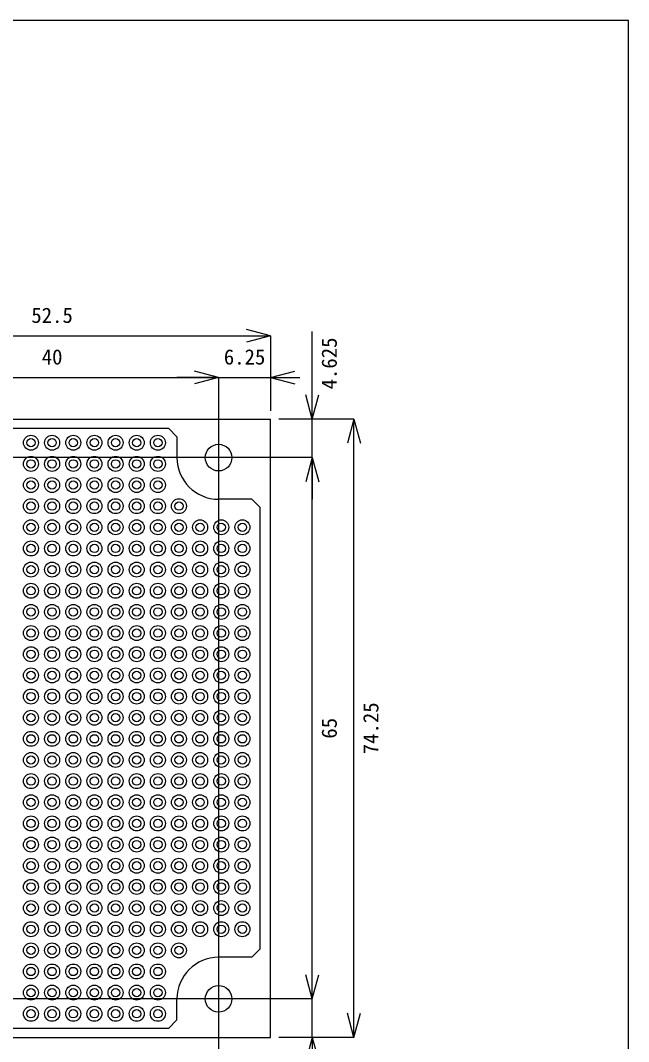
# Model space of a CAD drawing. Units: millimetres on the paper. Extents: x -138 to 138, y -95 to 95.
# Drawn here: x 65.4 to 138.5, y -27.6 to 95 of the extents above; entities that cross this region are included whole.
import ezdxf
from ezdxf.enums import TextEntityAlignment as Align

# ---------------------------------------------------------------- set-up
doc = ezdxf.new("R2010")
doc.units = ezdxf.units.MM
doc.layers.add('0-0', color=4, linetype='Continuous')
doc.layers.add('0-1', color=7, linetype='Continuous')
doc.styles.add('ＭＳ ゴシック', font='')
doc.styles.get('ＭＳ ゴシック').set_extended_font_data('MS Gothic')

msp = doc.modelspace()

# ---------------------------------------------------------------- linework, layer by layer
at = {"layer": '0-0'}
for p, q in [((95.5, 57.125), (92.602, 57.901)), ((43, 57.125), (95.5, 57.125)), ((95.5, 57.125), (92.602, 56.349)), ((95.5, 57.125), (95.5, 48.125)), ((100.5, 47.125), (100.5, 57.625)), ((89.25, 52.125), (86.352, 52.901)), ((89.25, 52.125), (86.352, 52.901)), ((95.5, 52.125), (98.398, 52.901)), ((49.25, 52.125), (89.25, 52.125)), ((89.25, 52.125), (84.25, 52.125)), ((89.25, 52.125), (86.352, 51.349)), ((89.25, 52.125), (86.352, 51.349)), ((89.25, 52.125), (95.5, 52.125)), ((89.25, 52.125), (89.25, -49.725)), ((95.5, 52.125), (98.398, 51.349)), ((95.5, 52.125), (99, 52.125)), ((100.5, 47.125), (99.724, 50.023)), ((100.5, 47.125), (101.276, 50.023)), ((105.5, 47.125), (96.5, 47.125)), ((100.5, 42.5), (100.5, 47.125)), ((105.5, 47.125), (104.724, 44.227)), ((105.5, -27.125), (105.5, 47.125)), ((105.5, 47.125), (106.276, 44.227)), ((100.5, 42.5), (46.25, 42.5)), ((100.5, 42.5), (99.724, 39.602)), ((100.5, 42.5), (99.724, 39.602)), ((100.5, -22.5), (100.5, 42.5)), ((100.5, 42.5), (101.276, 39.602)), ((100.5, 42.5), (100.5, 37.5)), ((100.5, 42.5), (101.276, 39.602)), ((100.5, -22.5), (100.5, -17.5)), ((100.5, -22.5), (99.724, -19.602)), ((100.5, -22.5), (99.724, -19.602)), ((100.5, -22.5), (101.276, -19.602)), ((100.5, -22.5), (101.276, -19.602)), ((100.5, -22.5), (46.25, -22.5)), ((100.5, -27.125), (100.5, -22.5)), ((105.5, -27.125), (104.724, -24.227)), ((105.5, -27.125), (106.276, -24.227)), ((105.5, -27.125), (96.5, -27.125)), ((100.5, -27.125), (99.724, -30.023)), ((100.5, -27.125), (101.276, -30.023)), ((100.5, -27.125), (100.5, -37.625))]:
    msp.add_line(p, q, dxfattribs=at)
at = {"layer": '0-0', "color": 7}
msp.add_lwpolyline([(-138.5, -95), (138.5, -95), (138.5, 95), (-138.5, 95)], close=True, dxfattribs=at)
at = {"layer": '0-1'}
for p, q in [((43, 47.125), (95.5, 47.125)), ((95.5, -27.125), (95.5, 47.125)), ((83.25, 46), (55.25, 46)), ((83.25, 46), (84.25, 45)), ((84.25, 45), (84.25, 42.5)), ((93.25, 37.5), (89.25, 37.5)), ((93.25, 37.5), (94.25, 36.5)), ((94.25, -16.5), (94.25, 36.5)), ((94.25, -16.5), (93.25, -17.5)), ((93.25, -17.5), (89.25, -17.5)), ((84.25, -25), (84.25, -22.5)), ((84.25, -25), (83.25, -26)), ((55.25, -26), (83.25, -26)), ((43, -27.125), (95.5, -27.125))]:
    msp.add_line(p, q, dxfattribs=at)
for centre, radius in [((66.71, 44.29), 0.9), ((66.71, 44.29), 0.5), ((69.25, 44.29), 0.9), ((69.25, 44.29), 0.5), ((71.79, 44.29), 0.9), ((71.79, 44.29), 0.5), ((74.33, 44.29), 0.9), ((74.33, 44.29), 0.5), ((76.87, 44.29), 0.9), ((76.87, 44.29), 0.5), ((79.41, 44.29), 0.9), ((79.41, 44.29), 0.5), ((81.95, 44.29), 0.9), ((81.95, 44.29), 0.5), ((89.25, 42.5), 1.6), ((66.71, 41.75), 0.9), ((66.71, 41.75), 0.5), ((69.25, 41.75), 0.9), ((69.25, 41.75), 0.5), ((71.79, 41.75), 0.9), ((71.79, 41.75), 0.5), ((74.33, 41.75), 0.9), ((74.33, 41.75), 0.5), ((76.87, 41.75), 0.9), ((76.87, 41.75), 0.5), ((79.41, 41.75), 0.9), ((79.41, 41.75), 0.5), ((81.95, 41.75), 0.9), ((81.95, 41.75), 0.5), ((66.71, 39.21), 0.9), ((66.71, 39.21), 0.5), ((69.25, 39.21), 0.9), ((69.25, 39.21), 0.5), ((71.79, 39.21), 0.9), ((71.79, 39.21), 0.5), ((74.33, 39.21), 0.9), ((74.33, 39.21), 0.5), ((76.87, 39.21), 0.9), ((76.87, 39.21), 0.5), ((79.41, 39.21), 0.9), ((79.41, 39.21), 0.5), ((81.95, 39.21), 0.9), ((81.95, 39.21), 0.5), ((66.71, 36.67), 0.9), ((66.71, 36.67), 0.5), ((69.25, 36.67), 0.9), ((69.25, 36.67), 0.5), ((71.79, 36.67), 0.9), ((71.79, 36.67), 0.5), ((74.33, 36.67), 0.9), ((74.33, 36.67), 0.5), ((76.87, 36.67), 0.9), ((76.87, 36.67), 0.5), ((79.41, 36.67), 0.9), ((79.41, 36.67), 0.5), ((81.95, 36.67), 0.9), ((81.95, 36.67), 0.5), ((84.49, 36.67), 0.9), ((84.49, 36.67), 0.5), ((66.71, 34.13), 0.9), ((66.71, 34.13), 0.5), ((69.25, 34.13), 0.9), ((69.25, 34.13), 0.5), ((71.79, 34.13), 0.9), ((71.79, 34.13), 0.5), ((74.33, 34.13), 0.9), ((74.33, 34.13), 0.5), ((76.87, 34.13), 0.9), ((76.87, 34.13), 0.5), ((79.41, 34.13), 0.9), ((79.41, 34.13), 0.5), ((81.95, 34.13), 0.9), ((81.95, 34.13), 0.5), ((84.49, 34.13), 0.9), ((84.49, 34.13), 0.5), ((87.03, 34.13), 0.9), ((87.03, 34.13), 0.5), ((89.57, 34.13), 0.9), ((89.57, 34.13), 0.5), ((92.11, 34.13), 0.9), ((92.11, 34.13), 0.5), ((66.71, 31.59), 0.9), ((66.71, 31.59), 0.5), ((69.25, 31.59), 0.9), ((69.25, 31.59), 0.5), ((71.79, 31.59), 0.9), ((71.79, 31.59), 0.5), ((74.33, 31.59), 0.9), ((74.33, 31.59), 0.5), ((76.87, 31.59), 0.9), ((76.87, 31.59), 0.5), ((79.41, 31.59), 0.9), ((79.41, 31.59), 0.5), ((81.95, 31.59), 0.9), ((81.95, 31.59), 0.5), ((84.49, 31.59), 0.9), ((84.49, 31.59), 0.5), ((87.03, 31.59), 0.9), ((87.03, 31.59), 0.5), ((89.57, 31.59), 0.9), ((89.57, 31.59), 0.5), ((92.11, 31.59), 0.9), ((92.11, 31.59), 0.5), ((66.71, 29.05), 0.9), ((66.71, 29.05), 0.5), ((69.25, 29.05), 0.9), ((69.25, 29.05), 0.5), ((71.79, 29.05), 0.9), ((71.79, 29.05), 0.5), ((74.33, 29.05), 0.9), ((74.33, 29.05), 0.5), ((76.87, 29.05), 0.9), ((76.87, 29.05), 0.5), ((79.41, 29.05), 0.9), ((79.41, 29.05), 0.5), ((81.95, 29.05), 0.9), ((81.95, 29.05), 0.5), ((84.49, 29.05), 0.9), ((84.49, 29.05), 0.5), ((87.03, 29.05), 0.9), ((87.03, 29.05), 0.5), ((89.57, 29.05), 0.9), ((89.57, 29.05), 0.5), ((92.11, 29.05), 0.9), ((92.11, 29.05), 0.5), ((66.71, 26.51), 0.9), ((66.71, 26.51), 0.5), ((69.25, 26.51), 0.9), ((69.25, 26.51), 0.5), ((71.79, 26.51), 0.9), ((71.79, 26.51), 0.5), ((74.33, 26.51), 0.9), ((74.33, 26.51), 0.5), ((76.87, 26.51), 0.9), ((76.87, 26.51), 0.5), ((79.41, 26.51), 0.9), ((79.41, 26.51), 0.5), ((81.95, 26.51), 0.9), ((81.95, 26.51), 0.5), ((84.49, 26.51), 0.9), ((84.49, 26.51), 0.5), ((87.03, 26.51), 0.9), ((87.03, 26.51), 0.5), ((89.57, 26.51), 0.9), ((89.57, 26.51), 0.5), ((92.11, 26.51), 0.9), ((92.11, 26.51), 0.5), ((66.71, 23.97), 0.9), ((69.25, 23.97), 0.9), ((71.79, 23.97), 0.9), ((74.33, 23.97), 0.9), ((76.87, 23.97), 0.9), ((79.41, 23.97), 0.9), ((81.95, 23.97), 0.9), ((84.49, 23.97), 0.9), ((87.03, 23.97), 0.9), ((89.57, 23.97), 0.9), ((92.11, 23.97), 0.9), ((66.71, 23.97), 0.5), ((69.25, 23.97), 0.5), ((71.79, 23.97), 0.5), ((74.33, 23.97), 0.5), ((76.87, 23.97), 0.5), ((79.41, 23.97), 0.5), ((81.95, 23.97), 0.5), ((84.49, 23.97), 0.5), ((87.03, 23.97), 0.5), ((89.57, 23.97), 0.5), ((92.11, 23.97), 0.5), ((66.71, 21.43), 0.9), ((69.25, 21.43), 0.9), ((71.79, 21.43), 0.9), ((74.33, 21.43), 0.9), ((76.87, 21.43), 0.9), ((79.41, 21.43), 0.9), ((81.95, 21.43), 0.9), ((84.49, 21.43), 0.9), ((87.03, 21.43), 0.9), ((89.57, 21.43), 0.9), ((92.11, 21.43), 0.9), ((66.71, 21.43), 0.5), ((69.25, 21.43), 0.5), ((71.79, 21.43), 0.5), ((74.33, 21.43), 0.5), ((76.87, 21.43), 0.5), ((79.41, 21.43), 0.5), ((81.95, 21.43), 0.5), ((84.49, 21.43), 0.5), ((87.03, 21.43), 0.5), ((89.57, 21.43), 0.5), ((92.11, 21.43), 0.5), ((66.71, 18.89), 0.9), ((69.25, 18.89), 0.9), ((71.79, 18.89), 0.9), ((74.33, 18.89), 0.9), ((76.87, 18.89), 0.9), ((79.41, 18.89), 0.9), ((81.95, 18.89), 0.9), ((84.49, 18.89), 0.9), ((87.03, 18.89), 0.9), ((89.57, 18.89), 0.9), ((92.11, 18.89), 0.9), ((66.71, 18.89), 0.5), ((69.25, 18.89), 0.5), ((71.79, 18.89), 0.5), ((74.33, 18.89), 0.5), ((76.87, 18.89), 0.5), ((79.41, 18.89), 0.5), ((81.95, 18.89), 0.5), ((84.49, 18.89), 0.5), ((87.03, 18.89), 0.5), ((89.57, 18.89), 0.5), ((92.11, 18.89), 0.5), ((66.71, 16.35), 0.9), ((69.25, 16.35), 0.9), ((71.79, 16.35), 0.9), ((74.33, 16.35), 0.9), ((76.87, 16.35), 0.9), ((79.41, 16.35), 0.9), ((81.95, 16.35), 0.9), ((84.49, 16.35), 0.9), ((87.03, 16.35), 0.9), ((89.57, 16.35), 0.9), ((92.11, 16.35), 0.9), ((66.71, 16.35), 0.5), ((69.25, 16.35), 0.5), ((71.79, 16.35), 0.5), ((74.33, 16.35), 0.5), ((76.87, 16.35), 0.5), ((79.41, 16.35), 0.5), ((81.95, 16.35), 0.5), ((84.49, 16.35), 0.5), ((87.03, 16.35), 0.5), ((89.57, 16.35), 0.5), ((92.11, 16.35), 0.5), ((66.71, 13.81), 0.9), ((66.71, 13.81), 0.5), ((69.25, 13.81), 0.9), ((69.25, 13.81), 0.5), ((71.79, 13.81), 0.9), ((71.79, 13.81), 0.5), ((74.33, 13.81), 0.9), ((74.33, 13.81), 0.5), ((76.87, 13.81), 0.9), ((76.87, 13.81), 0.5), ((79.41, 13.81), 0.9), ((79.41, 13.81), 0.5), ((81.95, 13.81), 0.9), ((81.95, 13.81), 0.5), ((84.49, 13.81), 0.9), ((84.49, 13.81), 0.5), ((87.03, 13.81), 0.9), ((87.03, 13.81), 0.5), ((89.57, 13.81), 0.9), ((89.57, 13.81), 0.5), ((92.11, 13.81), 0.9), ((92.11, 13.81), 0.5), ((66.71, 11.27), 0.9), ((66.71, 11.27), 0.5), ((69.25, 11.27), 0.9), ((69.25, 11.27), 0.5), ((71.79, 11.27), 0.9), ((71.79, 11.27), 0.5), ((74.33, 11.27), 0.9), ((74.33, 11.27), 0.5), ((76.87, 11.27), 0.9), ((76.87, 11.27), 0.5), ((79.41, 11.27), 0.9), ((79.41, 11.27), 0.5), ((81.95, 11.27), 0.9), ((81.95, 11.27), 0.5), ((84.49, 11.27), 0.9), ((84.49, 11.27), 0.5), ((87.03, 11.27), 0.9), ((87.03, 11.27), 0.5), ((89.57, 11.27), 0.9), ((89.57, 11.27), 0.5), ((92.11, 11.27), 0.9), ((92.11, 11.27), 0.5), ((66.71, 8.73), 0.9), ((66.71, 8.73), 0.5), ((69.25, 8.73), 0.9), ((69.25, 8.73), 0.5), ((71.79, 8.73), 0.9), ((71.79, 8.73), 0.5), ((74.33, 8.73), 0.9), ((74.33, 8.73), 0.5), ((76.87, 8.73), 0.9), ((76.87, 8.73), 0.5), ((79.41, 8.73), 0.9), ((79.41, 8.73), 0.5), ((81.95, 8.73), 0.9), ((81.95, 8.73), 0.5), ((84.49, 8.73), 0.9), ((84.49, 8.73), 0.5), ((87.03, 8.73), 0.9), ((87.03, 8.73), 0.5), ((89.57, 8.73), 0.9), ((89.57, 8.73), 0.5), ((92.11, 8.73), 0.9), ((92.11, 8.73), 0.5), ((66.71, 6.19), 0.9), ((66.71, 6.19), 0.5), ((69.25, 6.19), 0.9), ((69.25, 6.19), 0.5), ((71.79, 6.19), 0.9), ((71.79, 6.19), 0.5), ((74.33, 6.19), 0.9), ((74.33, 6.19), 0.5), ((76.87, 6.19), 0.9), ((76.87, 6.19), 0.5), ((79.41, 6.19), 0.9), ((79.41, 6.19), 0.5), ((81.95, 6.19), 0.9), ((81.95, 6.19), 0.5), ((84.49, 6.19), 0.9), ((84.49, 6.19), 0.5), ((87.03, 6.19), 0.9), ((87.03, 6.19), 0.5), ((89.57, 6.19), 0.9), ((89.57, 6.19), 0.5), ((92.11, 6.19), 0.9), ((92.11, 6.19), 0.5), ((66.71, 3.65), 0.9), ((66.71, 3.65), 0.5), ((69.25, 3.65), 0.9), ((69.25, 3.65), 0.5), ((71.79, 3.65), 0.9), ((71.79, 3.65), 0.5), ((74.33, 3.65), 0.9), ((74.33, 3.65), 0.5), ((76.87, 3.65), 0.9), ((76.87, 3.65), 0.5), ((79.41, 3.65), 0.9), ((79.41, 3.65), 0.5), ((81.95, 3.65), 0.9), ((81.95, 3.65), 0.5), ((84.49, 3.65), 0.9), ((84.49, 3.65), 0.5), ((87.03, 3.65), 0.9), ((87.03, 3.65), 0.5), ((89.57, 3.65), 0.9), ((89.57, 3.65), 0.5), ((92.11, 3.65), 0.9), ((92.11, 3.65), 0.5), ((66.71, 1.11), 0.9), ((66.71, 1.11), 0.5), ((69.25, 1.11), 0.9), ((69.25, 1.11), 0.5), ((71.79, 1.11), 0.9), ((71.79, 1.11), 0.5), ((74.33, 1.11), 0.9), ((74.33, 1.11), 0.5), ((76.87, 1.11), 0.9), ((76.87, 1.11), 0.5), ((79.41, 1.11), 0.9), ((79.41, 1.11), 0.5), ((81.95, 1.11), 0.9), ((81.95, 1.11), 0.5), ((84.49, 1.11), 0.9), ((84.49, 1.11), 0.5), ((87.03, 1.11), 0.9), ((87.03, 1.11), 0.5), ((89.57, 1.11), 0.9), ((89.57, 1.11), 0.5), ((92.11, 1.11), 0.9), ((92.11, 1.11), 0.5), ((66.71, -1.43), 0.9), ((66.71, -1.43), 0.5), ((69.25, -1.43), 0.9), ((69.25, -1.43), 0.5), ((71.79, -1.43), 0.9), ((71.79, -1.43), 0.5), ((74.33, -1.43), 0.9), ((74.33, -1.43), 0.5), ((76.87, -1.43), 0.9), ((76.87, -1.43), 0.5), ((79.41, -1.43), 0.9), ((79.41, -1.43), 0.5), ((81.95, -1.43), 0.9), ((81.95, -1.43), 0.5), ((84.49, -1.43), 0.9), ((84.49, -1.43), 0.5), ((87.03, -1.43), 0.9), ((87.03, -1.43), 0.5), ((89.57, -1.43), 0.9), ((89.57, -1.43), 0.5), ((92.11, -1.43), 0.9), ((92.11, -1.43), 0.5), ((66.71, -3.97), 0.9), ((66.71, -3.97), 0.5), ((69.25, -3.97), 0.9), ((69.25, -3.97), 0.5), ((71.79, -3.97), 0.9), ((71.79, -3.97), 0.5), ((74.33, -3.97), 0.9), ((74.33, -3.97), 0.5), ((76.87, -3.97), 0.9), ((76.87, -3.97), 0.5), ((79.41, -3.97), 0.9), ((79.41, -3.97), 0.5), ((81.95, -3.97), 0.9), ((81.95, -3.97), 0.5), ((84.49, -3.97), 0.9), ((84.49, -3.97), 0.5), ((87.03, -3.97), 0.9), ((87.03, -3.97), 0.5), ((89.57, -3.97), 0.9), ((89.57, -3.97), 0.5), ((92.11, -3.97), 0.9), ((92.11, -3.97), 0.5), ((66.71, -6.51), 0.9), ((66.71, -6.51), 0.5), ((69.25, -6.51), 0.9), ((69.25, -6.51), 0.5), ((71.79, -6.51), 0.9), ((71.79, -6.51), 0.5), ((74.33, -6.51), 0.9), ((74.33, -6.51), 0.5), ((76.87, -6.51), 0.9), ((76.87, -6.51), 0.5), ((79.41, -6.51), 0.9), ((79.41, -6.51), 0.5), ((81.95, -6.51), 0.9), ((81.95, -6.51), 0.5), ((84.49, -6.51), 0.9), ((84.49, -6.51), 0.5), ((87.03, -6.51), 0.9), ((87.03, -6.51), 0.5), ((89.57, -6.51), 0.9), ((89.57, -6.51), 0.5), ((92.11, -6.51), 0.9), ((92.11, -6.51), 0.5), ((66.71, -9.05), 0.9), ((66.71, -9.05), 0.5), ((69.25, -9.05), 0.9), ((69.25, -9.05), 0.5), ((71.79, -9.05), 0.9), ((71.79, -9.05), 0.5), ((74.33, -9.05), 0.9), ((74.33, -9.05), 0.5), ((76.87, -9.05), 0.9), ((76.87, -9.05), 0.5), ((79.41, -9.05), 0.9), ((79.41, -9.05), 0.5), ((81.95, -9.05), 0.9), ((81.95, -9.05), 0.5), ((84.49, -9.05), 0.9), ((84.49, -9.05), 0.5), ((87.03, -9.05), 0.9), ((87.03, -9.05), 0.5), ((89.57, -9.05), 0.9), ((89.57, -9.05), 0.5), ((92.11, -9.05), 0.9), ((92.11, -9.05), 0.5), ((66.71, -11.59), 0.9), ((69.25, -11.59), 0.9), ((71.79, -11.59), 0.9), ((74.33, -11.59), 0.9), ((76.87, -11.59), 0.9), ((79.41, -11.59), 0.9), ((81.95, -11.59), 0.9), ((84.49, -11.59), 0.9), ((87.03, -11.59), 0.9), ((89.57, -11.59), 0.9), ((92.11, -11.59), 0.9), ((66.71, -11.59), 0.5), ((69.25, -11.59), 0.5), ((71.79, -11.59), 0.5), ((74.33, -11.59), 0.5), ((76.87, -11.59), 0.5), ((79.41, -11.59), 0.5), ((81.95, -11.59), 0.5), ((84.49, -11.59), 0.5), ((87.03, -11.59), 0.5), ((89.57, -11.59), 0.5), ((92.11, -11.59), 0.5), ((66.71, -14.13), 0.9), ((69.25, -14.13), 0.9), ((71.79, -14.13), 0.9), ((74.33, -14.13), 0.9), ((76.87, -14.13), 0.9), ((79.41, -14.13), 0.9), ((81.95, -14.13), 0.9), ((84.49, -14.13), 0.9), ((87.03, -14.13), 0.9), ((89.57, -14.13), 0.9), ((92.11, -14.13), 0.9), ((66.71, -14.13), 0.5), ((69.25, -14.13), 0.5), ((71.79, -14.13), 0.5), ((74.33, -14.13), 0.5), ((76.87, -14.13), 0.5), ((79.41, -14.13), 0.5), ((81.95, -14.13), 0.5), ((84.49, -14.13), 0.5), ((87.03, -14.13), 0.5), ((89.57, -14.13), 0.5), ((92.11, -14.13), 0.5), ((66.71, -16.67), 0.9), ((69.25, -16.67), 0.9), ((71.79, -16.67), 0.9), ((74.33, -16.67), 0.9), ((76.87, -16.67), 0.9), ((79.41, -16.67), 0.9), ((81.95, -16.67), 0.9), ((84.49, -16.67), 0.9), ((66.71, -16.67), 0.5), ((69.25, -16.67), 0.5), ((71.79, -16.67), 0.5), ((74.33, -16.67), 0.5), ((76.87, -16.67), 0.5), ((79.41, -16.67), 0.5), ((81.95, -16.67), 0.5), ((84.49, -16.67), 0.5), ((66.71, -19.21), 0.9), ((69.25, -19.21), 0.9), ((71.79, -19.21), 0.9), ((74.33, -19.21), 0.9), ((76.87, -19.21), 0.9), ((79.41, -19.21), 0.9), ((81.95, -19.21), 0.9), ((66.71, -19.21), 0.5), ((69.25, -19.21), 0.5), ((71.79, -19.21), 0.5), ((74.33, -19.21), 0.5), ((76.87, -19.21), 0.5), ((79.41, -19.21), 0.5), ((81.95, -19.21), 0.5), ((66.71, -21.75), 0.9), ((66.71, -21.75), 0.5), ((69.25, -21.75), 0.9), ((69.25, -21.75), 0.5), ((71.79, -21.75), 0.9), ((71.79, -21.75), 0.5), ((74.33, -21.75), 0.9), ((74.33, -21.75), 0.5), ((76.87, -21.75), 0.9), ((76.87, -21.75), 0.5), ((79.41, -21.75), 0.9), ((79.41, -21.75), 0.5), ((81.95, -21.75), 0.9), ((81.95, -21.75), 0.5), ((89.25, -22.5), 1.6), ((66.71, -24.29), 0.9), ((66.71, -24.29), 0.5), ((69.25, -24.29), 0.9), ((69.25, -24.29), 0.5), ((71.79, -24.29), 0.9), ((71.79, -24.29), 0.5), ((74.33, -24.29), 0.9), ((74.33, -24.29), 0.5), ((76.87, -24.29), 0.9), ((76.87, -24.29), 0.5), ((79.41, -24.29), 0.9), ((79.41, -24.29), 0.5), ((81.95, -24.29), 0.9), ((81.95, -24.29), 0.5)]:
    msp.add_circle(centre, radius, dxfattribs=at)
for centre, start, end in [((89.25, 42.5), 180, 270), ((89.25, -22.5), 90, 180)]:
    msp.add_arc(centre, 5, start, end, dxfattribs=at)

# ---------------------------------------------------------------- texts
at = {"layer": '0-0', "style": 'ＭＳ ゴシック'}
for s, p in [('52.5', (66.75, 58.125)), ('40', (68, 53.125)), ('6.25', (89.875, 53.125))]:
    msp.add_text(s, height=1.833, dxfattribs=at).set_placement(p, align=Align.BOTTOM_LEFT)
for s, p in [('4.625', (104, 50.688)), ('74.25', (109, 6.875)), ('65', (104, 8.75))]:
    msp.add_text(s, height=1.833, rotation=90, dxfattribs=at).set_placement(p, align=Align.BOTTOM_LEFT)

doc.saveas('drawing.dxf')
